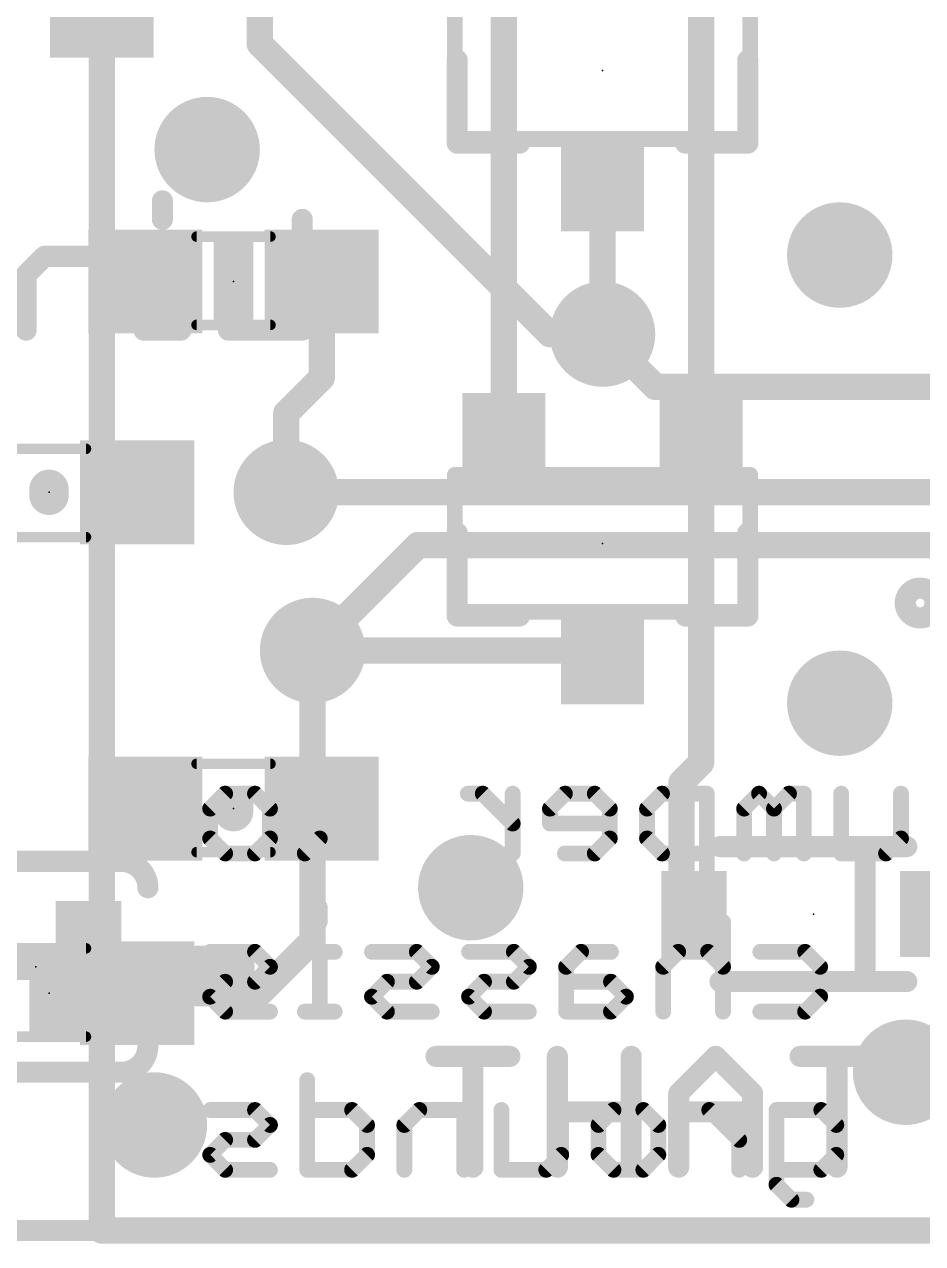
# Model space of a CAD drawing. Extents: x -9 to 103, y -21 to 20.
# Drawn here: x 24.65 to 33.31, y -0.13 to 11.62 of the extents above; entities that cross this region are included whole.
import ezdxf

# ---------------------------------------------------------------- set-up
doc = ezdxf.new("R2010")
doc.units = 0
for name, color, linetype in [('1', 12, 'CONTINUOUS'), ('16', 132, 'CONTINUOUS'), ('18', 110, 'CONTINUOUS'), ('20', 53, 'CONTINUOUS'), ('21', 41, 'CONTINUOUS'), ('22', 40, 'CONTINUOUS'), ('23', 53, 'CONTINUOUS'), ('24', 53, 'CONTINUOUS'), ('51', 53, 'CONTINUOUS')]:
    doc.layers.add(name, color=color, linetype=linetype)

# ---------------------------------------------------------------- blocks, each defined once
blk = doc.blocks.new('RECT')
blk.add_solid([(-0.5, -0.5), (0.5, -0.5), (-0.5, 0.5), (0.5, 0.5)])
blk = doc.blocks.new('ROUNDV')
at = {"const_width": 0.5}
blk.add_lwpolyline([(0, -0.25, 1), (0, 0.25, 1), (0, -0.25)], format="xyb", dxfattribs=at)

msp = doc.modelspace()

# ---------------------------------------------------------------- linework, layer by layer
at = {"layer": '1'}
for points, const_width in [([(25.4, 0), (25.4, 20.32)], 0.254), ([(29.276, 12.176), (29.276, 7.62)], 0.254), ([(31.176, 7.62), (31.176, 12.176)], 0.254), ([(25.4, 9.144), (25.4, 11.85)], 0.254), ([(30.226, 10.076), (30.226, 8.636)], 0.254), ([(25.4, 7.112), (25.4, 9.144)], 0.254), ([(25.82, 9.144), (25.4, 9.144)], 0.254), ([(27.52, 9.144), (27.52, 8.216)], 0.254), ([(27.52, 8.216), (27.178, 7.874)], 0.254), ([(27.178, 7.874), (27.178, 7.112)], 0.254), ([(31.176, 7.62), (31.176, 4.506)], 0.254), ([(25.742, 7.112), (25.4, 7.112)], 0.254), ([(25.654, 7.112), (25.4, 6.858)], 0.254), ([(25.742, 7.112), (25.654, 7.112)], 0.254), ([(25.4, 6.858), (25.4, 4.484)], 0.254), ([(27.432, 4.152), (27.432, 5.588)], 0.254), ([(30.158, 5.588), (27.432, 5.588)], 0.254), ([(30.226, 5.52), (30.158, 5.588)], 0.254), ([(25.4, 4.484), (25.82, 4.064)], 0.254), ([(31.176, 4.506), (30.988, 4.318)], 0.254), ([(30.988, 3.168), (30.988, 4.318)], 0.254), ([(27.52, 4.064), (27.432, 4.152)], 0.254), ([(27.52, 4.064), (27.432, 3.976)], 0.254), ([(27.432, 3.976), (27.432, 2.794)], 0.254), ([(31.108, 3.048), (30.988, 3.168)], 0.254), ([(33.408, 3.048), (37.084, 3.048)], 0.4064), ([(26.924, 2.286), (27.432, 2.794)], 0.254), ([(25.742, 2.286), (26.924, 2.286)], 0.254), ([(45.72, 0), (25.4, 0)], 0.254)]:
    msp.add_lwpolyline(points, dxfattribs=dict(at, const_width=const_width))
for points, const_width in [([(30.2895, 10.076, 1), (30.1625, 10.076)], 0.127), ([(25.4635, 9.144, 1), (25.3365, 9.144)], 0.127), ([(25.4, 9.2075, 1), (25.4, 9.0805)], 0.127), ([(25.3365, 9.144, 1), (25.4635, 9.144)], 0.127), ([(25.82, 9.0805, 1), (25.82, 9.2075)], 0.127), ([(27.5835, 9.144, 1), (27.4565, 9.144)], 0.127), ([(30.1625, 8.636, 1), (30.2895, 8.636)], 0.127), ([(27.5649, 8.1711, 1), (27.4751, 8.2609)], 0.127), ([(27.4565, 8.216, 1), (27.5835, 8.216)], 0.127), ([(27.2415, 7.874, 1), (27.1145, 7.874)], 0.127), ([(27.1331, 7.9189, 1), (27.2229, 7.8291)], 0.127), ([(29.2125, 7.62, 1), (29.3395, 7.62)], 0.127), ([(31.2395, 7.62, 1), (31.1125, 7.62)], 0.127), ([(31.1125, 7.62, 1), (31.2395, 7.62)], 0.127), ([(25.4, 7.1755, 1), (25.4, 7.0485)], 0.127), ([(25.3365, 7.112, 1), (25.4635, 7.112)], 0.127), ([(25.654, 7.1755, 1), (25.654, 7.0485)], 0.127), ([(25.6989, 7.0671, 1), (25.6091, 7.1569)], 0.127), ([(25.742, 7.0485, 1), (25.742, 7.1755)], 0.127), ([(25.742, 7.0485, 1), (25.742, 7.1755)], 0.127), ([(27.1145, 7.112, 1), (27.2415, 7.112)], 0.127), ([(25.4635, 6.858, 1), (25.3365, 6.858)], 0.127), ([(25.3551, 6.9029, 1), (25.4449, 6.8131)], 0.127), ([(27.4955, 5.588, 1), (27.3685, 5.588)], 0.127), ([(27.432, 5.6515, 1), (27.432, 5.5245)], 0.127), ([(30.2029, 5.6329, 1), (30.1131, 5.5431)], 0.127), ([(30.158, 5.5245, 1), (30.158, 5.6515)], 0.127), ([(30.1811, 5.4751, 1), (30.2709, 5.5649)], 0.127), ([(25.4449, 4.5289, 1), (25.3551, 4.4391)], 0.127), ([(31.2209, 4.4611, 1), (31.1311, 4.5509)], 0.127), ([(25.3365, 4.484, 1), (25.4635, 4.484)], 0.127), ([(31.1125, 4.506, 1), (31.2395, 4.506)], 0.127), ([(31.0515, 4.318, 1), (30.9245, 4.318)], 0.127), ([(30.9431, 4.3629, 1), (31.0329, 4.2731)], 0.127), ([(27.4769, 4.1969, 1), (27.3871, 4.1071)], 0.127), ([(25.7751, 4.0191, 1), (25.8649, 4.1089)], 0.127), ([(27.3685, 4.152, 1), (27.4955, 4.152)], 0.127), ([(27.5649, 4.0191, 1), (27.4751, 4.1089)], 0.127), ([(27.4751, 4.0191, 1), (27.5649, 4.1089)], 0.127), ([(27.4955, 3.976, 1), (27.3685, 3.976)], 0.127), ([(27.3871, 4.0209, 1), (27.4769, 3.9311)], 0.127), ([(31.0329, 3.2129, 1), (30.9431, 3.1231)], 0.127), ([(30.9245, 3.168, 1), (31.0515, 3.168)], 0.127), ([(33.408, 3.1496, 1), (33.408, 2.9464)], 0.2032), ([(31.0631, 3.0031, 1), (31.1529, 3.0929)], 0.127), ([(27.3685, 2.794, 1), (27.4955, 2.794)], 0.127), ([(27.4769, 2.7491, 1), (27.3871, 2.8389)], 0.127), ([(25.742, 2.3495, 1), (25.742, 2.2225)], 0.127), ([(26.8791, 2.3309, 1), (26.9689, 2.2411)], 0.127), ([(26.924, 2.2225, 1), (26.924, 2.3495)], 0.127), ([(25.4, 0.0635, 1), (25.4, -0.0635)], 0.127), ([(25.3365, 0, 1), (25.4635, 0)], 0.127)]:
    msp.add_lwpolyline(points, format="xyb", dxfattribs=dict(at, const_width=const_width))
at = {"layer": '16'}
for points, const_width in [([(25.4, 20.32), (25.4, 0)], 0.254), ([(26.924, 11.43), (26.924, 13.208)], 0.254), ([(29.718, 8.636), (26.924, 11.43)], 0.254), ([(30.226, 8.636), (29.718, 8.636)], 0.254), ([(30.226, 8.636), (30.734, 8.128)], 0.254), ([(30.734, 8.128), (35.56, 8.128)], 0.254), ([(27.178, 7.112), (35.814, 7.112)], 0.254), ([(28.448, 6.604), (27.432, 5.588)], 0.254), ([(36.576, 6.604), (28.448, 6.604)], 0.254), ([(25.273, 2.54), (26.67, 2.54)], 0.4064), ([(24.384, 2.54), (25.146, 2.54)], 0.254), ([(25.4, 0), (45.72, 0)], 0.254)]:
    msp.add_lwpolyline(points, dxfattribs=dict(at, const_width=const_width))
for points, const_width in [([(26.9689, 11.4749, 1), (26.8791, 11.3851)], 0.127), ([(26.8605, 11.43, 1), (26.9875, 11.43)], 0.127), ([(29.718, 8.6995, 1), (29.718, 8.5725)], 0.127), ([(29.6731, 8.5911, 1), (29.7629, 8.6809)], 0.127), ([(30.2709, 8.6809, 1), (30.1811, 8.5911)], 0.127), ([(30.226, 8.5725, 1), (30.226, 8.6995)], 0.127), ([(30.734, 8.1915, 1), (30.734, 8.0645)], 0.127), ([(30.6891, 8.0831, 1), (30.7789, 8.1729)], 0.127), ([(27.178, 7.1755, 1), (27.178, 7.0485)], 0.127), ([(28.448, 6.6675, 1), (28.448, 6.5405)], 0.127), ([(28.4929, 6.5591, 1), (28.4031, 6.6489)], 0.127), ([(27.3871, 5.6329, 1), (27.4769, 5.5431)], 0.127), ([(25.273, 2.6416, 1), (25.273, 2.4384)], 0.2032), ([(26.67, 2.4384, 1), (26.67, 2.6416)], 0.2032), ([(25.146, 2.4765, 1), (25.146, 2.6035)], 0.127), ([(25.4, 0.0635, 1), (25.4, -0.0635)], 0.127), ([(25.3365, 0, 1), (25.4635, 0)], 0.127)]:
    msp.add_lwpolyline(points, format="xyb", dxfattribs=dict(at, const_width=const_width))
at = {"layer": '20', "const_width": 0.2032}
msp.add_lwpolyline([(45.72, 0), (0, 0)], dxfattribs=at)
at = {"layer": '21'}
for points, const_width in [([(28.826, 10.476), (28.826, 11.276)], 0.2032), ([(31.626, 10.476), (31.626, 11.276)], 0.2032), ([(29.426, 10.476), (28.826, 10.476)], 0.2032), ([(31.026, 10.476), (31.626, 10.476)], 0.2032), ([(24.892, 7.0841), (24.892, 7.1399)], 0.381), ([(28.826, 5.92), (28.826, 6.72)], 0.2032), ([(31.626, 5.92), (31.626, 6.72)], 0.2032), ([(29.426, 5.92), (28.826, 5.92)], 0.2032), ([(31.026, 5.92), (31.626, 5.92)], 0.2032), ([(26.67, 4.0919), (26.67, 4.0361)], 0.381), ([(32.758, 3.698), (31.358, 3.698)], 0.2032), ([(33.158, 3.698), (32.758, 3.698)], 0.2032), ([(32.758, 2.398), (32.758, 3.698)], 0.2032), ([(32.758, 2.398), (31.358, 2.398)], 0.2032), ([(33.158, 2.398), (32.758, 2.398)], 0.2032), ([(28.6213, 1.6773), (29.3331, 1.6773)], 0.2032), ([(28.9772, 0.6096), (28.9772, 1.6773)], 0.2032), ([(29.7907, 0.6096), (29.7907, 1.6773)], 0.2032), ([(30.5025, 1.6773), (30.5025, 0.6096)], 0.2032), ([(30.9601, 1.3214), (31.316, 1.6773)], 0.2032), ([(31.316, 1.6773), (31.6719, 1.3214)], 0.2032), ([(32.1295, 1.6773), (32.8413, 1.6773)], 0.2032), ([(32.4854, 0.6096), (32.4854, 1.6773)], 0.2032), ([(30.9601, 0.6096), (30.9601, 1.3214)], 0.2032), ([(31.6719, 1.3214), (31.6719, 0.6096)], 0.2032), ([(29.7907, 1.1435), (30.5025, 1.1435)], 0.2032), ([(30.9601, 1.1435), (31.6719, 1.1435)], 0.2032)]:
    msp.add_lwpolyline(points, dxfattribs=dict(at, const_width=const_width))
for points, const_width in [([(28.8768, 11.276, 1), (28.7752, 11.276)], 0.1016), ([(31.6768, 11.276, 1), (31.5752, 11.276)], 0.1016), ([(28.826, 10.5268, 1), (28.826, 10.4252)], 0.1016), ([(29.426, 10.4252, 1), (29.426, 10.5268)], 0.1016), ([(31.026, 10.5268, 1), (31.026, 10.4252)], 0.1016), ([(31.626, 10.4252, 1), (31.626, 10.5268)], 0.1016), ([(28.7752, 10.476, 1), (28.8768, 10.476)], 0.1016), ([(31.5752, 10.476, 1), (31.6768, 10.476)], 0.1016), ([(24.9872, 7.1399, 1), (24.7967, 7.1399)], 0.1905), ([(24.7967, 7.0841, 1), (24.9872, 7.0841)], 0.1905), ([(28.8768, 6.72, 1), (28.7752, 6.72)], 0.1016), ([(31.6768, 6.72, 1), (31.5752, 6.72)], 0.1016), ([(33.2867, 5.9016, 1), (33.2867, 6.1888, 1), (33.2867, 5.9016)], 0.2032), ([(28.826, 5.9708, 1), (28.826, 5.8692)], 0.1016), ([(29.426, 5.8692, 1), (29.426, 5.9708)], 0.1016), ([(31.026, 5.9708, 1), (31.026, 5.8692)], 0.1016), ([(31.626, 5.8692, 1), (31.626, 5.9708)], 0.1016), ([(28.7752, 5.92, 1), (28.8768, 5.92)], 0.1016), ([(31.5752, 5.92, 1), (31.6768, 5.92)], 0.1016), ([(26.7653, 4.0919, 1), (26.5748, 4.0919)], 0.1905), ([(26.5748, 4.0361, 1), (26.7653, 4.0361)], 0.1905), ([(31.358, 3.7488, 1), (31.358, 3.6472)], 0.1016), ([(32.758, 3.7488, 1), (32.758, 3.6472)], 0.1016), ([(32.8088, 3.698, 1), (32.7072, 3.698)], 0.1016), ([(32.758, 3.6472, 1), (32.758, 3.7488)], 0.1016), ([(33.158, 3.6472, 1), (33.158, 3.7488)], 0.1016), ([(31.358, 2.4488, 1), (31.358, 2.3472)], 0.1016), ([(32.758, 2.4488, 1), (32.758, 2.3472)], 0.1016), ([(32.758, 2.3472, 1), (32.758, 2.4488)], 0.1016), ([(33.158, 2.3472, 1), (33.158, 2.4488)], 0.1016), ([(32.7072, 2.398, 1), (32.8088, 2.398)], 0.1016), ([(28.6213, 1.7281, 1), (28.6213, 1.6265)], 0.1016), ([(29.028, 1.6773, 1), (28.9264, 1.6773)], 0.1016), ([(29.3331, 1.6265, 1), (29.3331, 1.7281)], 0.1016), ([(29.8415, 1.6773, 1), (29.7399, 1.6773)], 0.1016), ([(30.5533, 1.6773, 1), (30.4517, 1.6773)], 0.1016), ([(31.3519, 1.7132, 1), (31.2801, 1.6414)], 0.1016), ([(31.3519, 1.6414, 1), (31.2801, 1.7132)], 0.1016), ([(32.1295, 1.7281, 1), (32.1295, 1.6265)], 0.1016), ([(32.5362, 1.6773, 1), (32.4346, 1.6773)], 0.1016), ([(32.8413, 1.6265, 1), (32.8413, 1.7281)], 0.1016), ([(31.0109, 1.3214, 1), (30.9093, 1.3214)], 0.1016), ([(31.7227, 1.3214, 1), (31.6211, 1.3214)], 0.1016), ([(30.9242, 1.3573, 1), (30.996, 1.2855)], 0.1016), ([(31.636, 1.2855, 1), (31.7078, 1.3573)], 0.1016), ([(29.7907, 1.1943, 1), (29.7907, 1.0927)], 0.1016), ([(30.5025, 1.0927, 1), (30.5025, 1.1943)], 0.1016), ([(30.9601, 1.1943, 1), (30.9601, 1.0927)], 0.1016), ([(31.6719, 1.0927, 1), (31.6719, 1.1943)], 0.1016), ([(28.9264, 0.6096, 1), (29.028, 0.6096)], 0.1016), ([(29.7399, 0.6096, 1), (29.8415, 0.6096)], 0.1016), ([(30.4517, 0.6096, 1), (30.5533, 0.6096)], 0.1016), ([(30.9093, 0.6096, 1), (31.0109, 0.6096)], 0.1016), ([(31.6211, 0.6096, 1), (31.7227, 0.6096)], 0.1016), ([(32.4346, 0.6096, 1), (32.5362, 0.6096)], 0.1016)]:
    msp.add_lwpolyline(points, format="xyb", dxfattribs=dict(at, const_width=const_width))
at = {"layer": '22'}
for points, const_width in [([(25.9849, 9.9198), (25.9849, 9.7418)], 0.2032), ([(27.3322, 9.7418), (27.3322, 8.6741)], 0.2032), ([(24.8494, 9.3859), (24.6714, 9.208)], 0.2032), ([(25.3833, 9.3859), (24.8494, 9.3859)], 0.2032), ([(25.3833, 8.6741), (25.3833, 9.3859)], 0.2032), ([(26.1628, 9.3859), (25.9849, 9.3859)], 0.2032), ([(25.9849, 9.3859), (25.9849, 8.6741)], 0.2032), ([(24.6714, 9.208), (24.6714, 8.6741)], 0.2032), ([(26.1628, 8.6741), (25.8069, 8.6741)], 0.2032), ([(27.3322, 8.6741), (26.6204, 8.6741)], 0.2032), ([(27.501, 4.3525), (27.501, 3.7763)], 0.1524), ([(26.4451, 4.0644), (26.5892, 4.2084)], 0.1524), ([(26.5892, 4.2084), (26.8773, 4.2084)], 0.1524), ([(26.8773, 4.2084), (27.0213, 4.0644)], 0.1524), ([(27.645, 4.2084), (27.3569, 4.2084)], 0.1524), ([(29.072, 4.2084), (28.928, 4.2084)], 0.1524), ([(29.3601, 3.9203), (29.072, 4.2084)], 0.1524), ([(29.3601, 3.6322), (29.3601, 4.2084)], 0.1524), ([(29.8635, 4.2084), (29.7194, 4.0644)], 0.1524), ([(30.1516, 4.2084), (29.8635, 4.2084)], 0.1524), ([(30.2956, 4.0644), (30.1516, 4.2084)], 0.1524), ([(30.799, 4.2084), (30.6549, 4.0644)], 0.1524), ([(31.2312, 4.2084), (30.799, 4.2084)], 0.1524), ([(31.2312, 3.3441), (31.2312, 4.2084)], 0.1524), ([(31.7345, 4.2084), (31.5905, 4.0644)], 0.1524), ([(31.8786, 4.0644), (31.7345, 4.2084)], 0.1524), ([(32.0226, 4.2084), (31.8786, 4.0644)], 0.1524), ([(32.1667, 4.2084), (32.0226, 4.2084)], 0.1524), ([(32.1667, 3.6322), (32.1667, 4.2084)], 0.1524), ([(32.526, 3.6322), (32.526, 4.2084)], 0.1524), ([(33.1022, 4.2084), (33.1022, 3.7763)], 0.1524), ([(26.4451, 3.7763), (26.4451, 4.0644)], 0.1524), ([(27.0213, 4.0644), (27.0213, 3.7763)], 0.1524), ([(29.7194, 4.0644), (29.7194, 3.9203)], 0.1524), ([(30.2956, 3.7763), (30.2956, 4.0644)], 0.1524), ([(30.6549, 4.0644), (30.6549, 3.7763)], 0.1524), ([(31.5905, 4.0644), (31.5905, 3.6322)], 0.1524), ([(31.8786, 4.0644), (31.8786, 3.6322)], 0.1524), ([(29.7194, 3.9203), (30.2956, 3.9203)], 0.1524), ([(26.5892, 3.6322), (26.4451, 3.7763)], 0.1524), ([(27.0213, 3.7763), (26.8773, 3.6322)], 0.1524), ([(27.501, 3.7763), (27.3569, 3.6322)], 0.1524), ([(30.1516, 3.6322), (30.2956, 3.7763)], 0.1524), ([(30.6549, 3.7763), (30.799, 3.6322)], 0.1524), ([(33.1022, 3.7763), (32.9581, 3.6322)], 0.1524), ([(25.5905, 3.556), (23.9395, 3.556)], 0.2032), ([(26.8773, 3.6322), (26.5892, 3.6322)], 0.1524), ([(29.8635, 3.6322), (30.1516, 3.6322)], 0.1524), ([(30.799, 3.6322), (31.2312, 3.6322)], 0.1524), ([(32.9581, 3.6322), (32.526, 3.6322)], 0.1524), ([(27.501, 3.1166), (27.501, 2.9725)], 0.1524), ([(31.3871, 2.9725), (31.3871, 2.1082)], 0.1524), ([(26.8773, 2.6844), (26.4451, 2.6844)], 0.1524), ([(27.0213, 2.5404), (26.8773, 2.6844)], 0.1524), ([(27.645, 2.6844), (27.501, 2.6844)], 0.1524), ([(27.501, 2.6844), (27.501, 2.1082)], 0.1524), ([(28.4365, 2.6844), (28.0043, 2.6844)], 0.1524), ([(28.5805, 2.5404), (28.4365, 2.6844)], 0.1524), ([(29.372, 2.6844), (28.9398, 2.6844)], 0.1524), ([(29.516, 2.5404), (29.372, 2.6844)], 0.1524), ([(30.0194, 2.6844), (29.8753, 2.5404)], 0.1524), ([(30.3075, 2.6844), (30.0194, 2.6844)], 0.1524), ([(30.9549, 2.6844), (30.8109, 2.5404)], 0.1524), ([(31.243, 2.6844), (30.9549, 2.6844)], 0.1524), ([(31.3871, 2.5404), (31.243, 2.6844)], 0.1524), ([(31.7464, 2.6844), (32.1786, 2.6844)], 0.1524), ([(32.1786, 2.6844), (32.3226, 2.5404)], 0.1524), ([(26.8773, 2.3963), (27.0213, 2.5404)], 0.1524), ([(28.4365, 2.3963), (28.5805, 2.5404)], 0.1524), ([(29.372, 2.3963), (29.516, 2.5404)], 0.1524), ([(29.8753, 2.5404), (29.8753, 2.1082)], 0.1524), ([(30.8109, 2.5404), (30.8109, 2.1082)], 0.1524), ([(32.3226, 2.5404), (32.3226, 2.2523)], 0.1524), ([(26.4451, 2.2523), (26.5892, 2.3963)], 0.1524), ([(26.5892, 2.3963), (26.8773, 2.3963)], 0.1524), ([(28.0043, 2.2523), (28.1484, 2.3963)], 0.1524), ([(28.1484, 2.3963), (28.4365, 2.3963)], 0.1524), ([(28.9398, 2.2523), (29.0839, 2.3963)], 0.1524), ([(29.0839, 2.3963), (29.372, 2.3963)], 0.1524), ([(30.3075, 2.3963), (29.8753, 2.3963)], 0.1524), ([(30.4516, 2.2523), (30.3075, 2.3963)], 0.1524), ([(26.5892, 2.1082), (26.4451, 2.2523)], 0.1524), ([(28.1484, 2.1082), (28.0043, 2.2523)], 0.1524), ([(29.0839, 2.1082), (28.9398, 2.2523)], 0.1524), ([(30.3075, 2.1082), (30.4516, 2.2523)], 0.1524), ([(32.3226, 2.2523), (32.1786, 2.1082)], 0.1524), ([(27.0213, 2.1082), (26.5892, 2.1082)], 0.1524), ([(27.645, 2.1082), (27.3569, 2.1082)], 0.1524), ([(28.5805, 2.1082), (28.1484, 2.1082)], 0.1524), ([(29.516, 2.1082), (29.0839, 2.1082)], 0.1524), ([(29.8753, 2.1082), (30.3075, 2.1082)], 0.1524), ([(32.1786, 2.1082), (31.7464, 2.1082)], 0.1524), ([(23.9395, 1.524), (25.5905, 1.524)], 0.2032), ([(27.3806, 1.4485), (27.3806, 0.5842)], 0.1524), ([(26.8773, 1.1604), (26.4451, 1.1604)], 0.1524), ([(27.0213, 1.0164), (26.8773, 1.1604)], 0.1524), ([(27.8128, 1.1604), (27.3806, 1.1604)], 0.1524), ([(27.9569, 1.0164), (27.8128, 1.1604)], 0.1524), ([(28.4602, 1.1604), (28.3162, 1.0164)], 0.1524), ([(28.8924, 1.1604), (28.4602, 1.1604)], 0.1524), ([(28.8924, 0.5842), (28.8924, 1.1604)], 0.1524), ([(29.2517, 0.5842), (29.2517, 1.1604)], 0.1524), ([(29.8279, 1.1604), (29.8279, 0.7283)], 0.1524), ([(30.1872, 1.0164), (30.3312, 1.1604)], 0.1524), ([(30.3312, 1.1604), (30.6194, 1.1604)], 0.1524), ([(30.6194, 1.1604), (30.7634, 1.0164)], 0.1524), ([(31.2549, 1.1604), (31.1108, 1.1604)], 0.1524), ([(31.543, 0.8723), (31.2549, 1.1604)], 0.1524), ([(31.543, 0.5842), (31.543, 1.1604)], 0.1524), ([(31.9023, 0.4401), (31.9023, 1.1604)], 0.1524), ([(31.9023, 1.1604), (32.3345, 1.1604)], 0.1524), ([(32.3345, 1.1604), (32.4785, 1.0164)], 0.1524), ([(26.8773, 0.8723), (27.0213, 1.0164)], 0.1524), ([(27.9569, 0.7283), (27.9569, 1.0164)], 0.1524), ([(28.3162, 1.0164), (28.3162, 0.5842)], 0.1524), ([(30.1872, 0.7283), (30.1872, 1.0164)], 0.1524), ([(30.7634, 1.0164), (30.7634, 0.7283)], 0.1524), ([(32.4785, 1.0164), (32.4785, 0.7283)], 0.1524), ([(26.4451, 0.7283), (26.5892, 0.8723)], 0.1524), ([(26.5892, 0.8723), (26.8773, 0.8723)], 0.1524), ([(26.5892, 0.5842), (26.4451, 0.7283)], 0.1524), ([(27.8128, 0.5842), (27.9569, 0.7283)], 0.1524), ([(29.8279, 0.7283), (29.6838, 0.5842)], 0.1524), ([(30.3312, 0.5842), (30.1872, 0.7283)], 0.1524), ([(30.7634, 0.7283), (30.6194, 0.5842)], 0.1524), ([(32.4785, 0.7283), (32.3345, 0.5842)], 0.1524), ([(27.0213, 0.5842), (26.5892, 0.5842)], 0.1524), ([(27.3806, 0.5842), (27.8128, 0.5842)], 0.1524), ([(29.6838, 0.5842), (29.2517, 0.5842)], 0.1524), ([(30.6194, 0.5842), (30.3312, 0.5842)], 0.1524), ([(32.3345, 0.5842), (31.9023, 0.5842)], 0.1524), ([(32.0464, 0.2961), (31.9023, 0.4401)], 0.1524), ([(32.1904, 0.2961), (32.0464, 0.2961)], 0.1524)]:
    msp.add_lwpolyline(points, dxfattribs=dict(at, const_width=const_width))
for points, const_width in [([(26.0357, 9.9198, 1), (25.9341, 9.9198)], 0.1016), ([(25.9341, 9.7418, 1), (26.0357, 9.7418)], 0.1016), ([(27.383, 9.7418, 1), (27.2814, 9.7418)], 0.1016), ([(24.8494, 9.4367, 1), (24.8494, 9.3351)], 0.1016), ([(24.8853, 9.35, 1), (24.8135, 9.4218)], 0.1016), ([(25.434, 9.3859, 1), (25.3325, 9.3859)], 0.1016), ([(25.3833, 9.3351, 1), (25.3833, 9.4367)], 0.1016), ([(25.9849, 9.4367, 1), (25.9849, 9.3351)], 0.1016), ([(26.0357, 9.3859, 1), (25.9341, 9.3859)], 0.1016), ([(26.1628, 9.3351, 1), (26.1628, 9.4367)], 0.1016), ([(24.7222, 9.208, 1), (24.6206, 9.208)], 0.1016), ([(24.6355, 9.2439, 1), (24.7074, 9.172)], 0.1016), ([(24.6206, 8.6741, 1), (24.7222, 8.6741)], 0.1016), ([(25.3325, 8.6741, 1), (25.434, 8.6741)], 0.1016), ([(25.8069, 8.7249, 1), (25.8069, 8.6233)], 0.1016), ([(25.9341, 8.6741, 1), (26.0357, 8.6741)], 0.1016), ([(26.1628, 8.6233, 1), (26.1628, 8.7249)], 0.1016), ([(26.6204, 8.7249, 1), (26.6204, 8.6233)], 0.1016), ([(27.2814, 8.6741, 1), (27.383, 8.6741)], 0.1016), ([(27.3322, 8.6233, 1), (27.3322, 8.7249)], 0.1016), ([(27.5391, 4.3525, 1), (27.4629, 4.3525)], 0.0762), ([(26.5892, 4.2465, 1), (26.5892, 4.1703)], 0.0762), ([(26.6161, 4.1815, 1), (26.5622, 4.2354)], 0.0762), ([(26.9042, 4.2354, 1), (26.8503, 4.1815)], 0.0762), ([(26.8773, 4.1703, 1), (26.8773, 4.2465)], 0.0762), ([(27.3569, 4.2465, 1), (27.3569, 4.1703)], 0.0762), ([(27.645, 4.1703, 1), (27.645, 4.2465)], 0.0762), ([(28.928, 4.2465, 1), (28.928, 4.1703)], 0.0762), ([(29.099, 4.2354, 1), (29.0451, 4.1815)], 0.0762), ([(29.072, 4.1703, 1), (29.072, 4.2465)], 0.0762), ([(29.3982, 4.2084, 1), (29.322, 4.2084)], 0.0762), ([(29.8635, 4.2465, 1), (29.8635, 4.1703)], 0.0762), ([(29.8904, 4.1815, 1), (29.8365, 4.2354)], 0.0762), ([(30.1785, 4.2354, 1), (30.1246, 4.1815)], 0.0762), ([(30.1516, 4.1703, 1), (30.1516, 4.2465)], 0.0762), ([(30.799, 4.2465, 1), (30.799, 4.1703)], 0.0762), ([(30.8259, 4.1815, 1), (30.7721, 4.2354)], 0.0762), ([(31.2693, 4.2084, 1), (31.1931, 4.2084)], 0.0762), ([(31.2312, 4.1703, 1), (31.2312, 4.2465)], 0.0762), ([(31.7615, 4.2354, 1), (31.7076, 4.1815)], 0.0762), ([(31.7615, 4.1815, 1), (31.7076, 4.2354)], 0.0762), ([(32.0226, 4.2465, 1), (32.0226, 4.1703)], 0.0762), ([(32.0496, 4.1815, 1), (31.9957, 4.2354)], 0.0762), ([(32.2048, 4.2084, 1), (32.1286, 4.2084)], 0.0762), ([(32.1667, 4.1703, 1), (32.1667, 4.2465)], 0.0762), ([(32.5641, 4.2084, 1), (32.4879, 4.2084)], 0.0762), ([(33.1403, 4.2084, 1), (33.0641, 4.2084)], 0.0762), ([(26.4832, 4.0644, 1), (26.407, 4.0644)], 0.0762), ([(26.4182, 4.0913, 1), (26.472, 4.0374)], 0.0762), ([(27.0594, 4.0644, 1), (26.9832, 4.0644)], 0.0762), ([(26.9944, 4.0374, 1), (27.0483, 4.0913)], 0.0762), ([(29.7575, 4.0644, 1), (29.6813, 4.0644)], 0.0762), ([(29.6925, 4.0913, 1), (29.7464, 4.0374)], 0.0762), ([(30.3337, 4.0644, 1), (30.2575, 4.0644)], 0.0762), ([(30.2687, 4.0374, 1), (30.3226, 4.0913)], 0.0762), ([(30.693, 4.0644, 1), (30.6168, 4.0644)], 0.0762), ([(30.628, 4.0913, 1), (30.6819, 4.0374)], 0.0762), ([(31.5635, 4.0913, 1), (31.6174, 4.0374)], 0.0762), ([(31.6286, 4.0644, 1), (31.5524, 4.0644)], 0.0762), ([(31.8516, 4.0913, 1), (31.9055, 4.0374)], 0.0762), ([(31.9167, 4.0644, 1), (31.8405, 4.0644)], 0.0762), ([(31.8516, 4.0374, 1), (31.9055, 4.0913)], 0.0762), ([(29.7194, 3.9584, 1), (29.7194, 3.8822)], 0.0762), ([(30.2956, 3.8822, 1), (30.2956, 3.9584)], 0.0762), ([(29.3332, 3.8934, 1), (29.3871, 3.9473)], 0.0762), ([(29.6813, 3.9203, 1), (29.7575, 3.9203)], 0.0762), ([(26.472, 3.8032, 1), (26.4182, 3.7493)], 0.0762), ([(26.407, 3.7763, 1), (26.4832, 3.7763)], 0.0762), ([(26.9832, 3.7763, 1), (27.0594, 3.7763)], 0.0762), ([(27.0483, 3.7493, 1), (26.9944, 3.8032)], 0.0762), ([(27.4629, 3.7763, 1), (27.5391, 3.7763)], 0.0762), ([(27.5279, 3.7493, 1), (27.474, 3.8032)], 0.0762), ([(30.2575, 3.7763, 1), (30.3337, 3.7763)], 0.0762), ([(30.3226, 3.7493, 1), (30.2687, 3.8032)], 0.0762), ([(30.6819, 3.8032, 1), (30.628, 3.7493)], 0.0762), ([(30.6168, 3.7763, 1), (30.693, 3.7763)], 0.0762), ([(33.0641, 3.7763, 1), (33.1403, 3.7763)], 0.0762), ([(33.1291, 3.7493, 1), (33.0753, 3.8032)], 0.0762), ([(25.8445, 3.302, 0.4142), (25.5905, 3.556)], 0.2032), ([(25.5905, 3.6068, 1), (25.5905, 3.5052)], 0.1016), ([(25.5905, 3.5052, 1), (25.5905, 3.6068)], 0.1016), ([(26.5892, 3.6703, 1), (26.5892, 3.5941)], 0.0762), ([(26.5622, 3.6053, 1), (26.6161, 3.6591)], 0.0762), ([(26.8503, 3.6591, 1), (26.9042, 3.6053)], 0.0762), ([(26.8773, 3.5941, 1), (26.8773, 3.6703)], 0.0762), ([(27.33, 3.6591, 1), (27.3838, 3.6053)], 0.0762), ([(29.322, 3.6322, 1), (29.3982, 3.6322)], 0.0762), ([(29.8635, 3.6703, 1), (29.8635, 3.5941)], 0.0762), ([(30.1246, 3.6591, 1), (30.1785, 3.6053)], 0.0762), ([(30.1516, 3.5941, 1), (30.1516, 3.6703)], 0.0762), ([(30.799, 3.6703, 1), (30.799, 3.5941)], 0.0762), ([(30.7721, 3.6053, 1), (30.8259, 3.6591)], 0.0762), ([(31.2312, 3.5941, 1), (31.2312, 3.6703)], 0.0762), ([(31.5524, 3.6322, 1), (31.6286, 3.6322)], 0.0762), ([(31.8405, 3.6322, 1), (31.9167, 3.6322)], 0.0762), ([(32.1286, 3.6322, 1), (32.2048, 3.6322)], 0.0762), ([(32.526, 3.6703, 1), (32.526, 3.5941)], 0.0762), ([(32.4879, 3.6322, 1), (32.5641, 3.6322)], 0.0762), ([(32.9312, 3.6591, 1), (32.9851, 3.6053)], 0.0762), ([(32.9581, 3.5941, 1), (32.9581, 3.6703)], 0.0762), ([(25.7937, 3.302, 1), (25.8953, 3.302)], 0.1016), ([(31.1931, 3.3441, 1), (31.2693, 3.3441)], 0.0762), ([(27.5391, 3.1166, 1), (27.4629, 3.1166)], 0.0762), ([(27.4629, 2.9725, 1), (27.5391, 2.9725)], 0.0762), ([(31.4252, 2.9725, 1), (31.349, 2.9725)], 0.0762), ([(26.4451, 2.7225, 1), (26.4451, 2.6463)], 0.0762), ([(26.9042, 2.7114, 1), (26.8503, 2.6575)], 0.0762), ([(26.8773, 2.6463, 1), (26.8773, 2.7225)], 0.0762), ([(27.501, 2.7225, 1), (27.501, 2.6463)], 0.0762), ([(27.5391, 2.6844, 1), (27.4629, 2.6844)], 0.0762), ([(27.645, 2.6463, 1), (27.645, 2.7225)], 0.0762), ([(28.0043, 2.7225, 1), (28.0043, 2.6463)], 0.0762), ([(28.4634, 2.7114, 1), (28.4095, 2.6575)], 0.0762), ([(28.4365, 2.6463, 1), (28.4365, 2.7225)], 0.0762), ([(28.9398, 2.7225, 1), (28.9398, 2.6463)], 0.0762), ([(29.3989, 2.7114, 1), (29.3451, 2.6575)], 0.0762), ([(29.372, 2.6463, 1), (29.372, 2.7225)], 0.0762), ([(30.0194, 2.7225, 1), (30.0194, 2.6463)], 0.0762), ([(30.0463, 2.6575, 1), (29.9925, 2.7114)], 0.0762), ([(30.3075, 2.6463, 1), (30.3075, 2.7225)], 0.0762), ([(30.9549, 2.7225, 1), (30.9549, 2.6463)], 0.0762), ([(30.9819, 2.6575, 1), (30.928, 2.7114)], 0.0762), ([(31.27, 2.7114, 1), (31.2161, 2.6575)], 0.0762), ([(31.243, 2.6463, 1), (31.243, 2.7225)], 0.0762), ([(31.7464, 2.7225, 1), (31.7464, 2.6463)], 0.0762), ([(32.2055, 2.7114, 1), (32.1516, 2.6575)], 0.0762), ([(32.1786, 2.6463, 1), (32.1786, 2.7225)], 0.0762), ([(27.0483, 2.5134, 1), (26.9944, 2.5673)], 0.0762), ([(26.9944, 2.5134, 1), (27.0483, 2.5673)], 0.0762), ([(28.6075, 2.5134, 1), (28.5536, 2.5673)], 0.0762), ([(28.5536, 2.5134, 1), (28.6075, 2.5673)], 0.0762), ([(29.543, 2.5134, 1), (29.4891, 2.5673)], 0.0762), ([(29.4891, 2.5134, 1), (29.543, 2.5673)], 0.0762), ([(29.9134, 2.5404, 1), (29.8372, 2.5404)], 0.0762), ([(29.8484, 2.5673, 1), (29.9023, 2.5134)], 0.0762), ([(30.7839, 2.5673, 1), (30.8378, 2.5134)], 0.0762), ([(30.849, 2.5404, 1), (30.7728, 2.5404)], 0.0762), ([(31.3601, 2.5134, 1), (31.414, 2.5673)], 0.0762), ([(32.3607, 2.5404, 1), (32.2845, 2.5404)], 0.0762), ([(32.2957, 2.5134, 1), (32.3495, 2.5673)], 0.0762), ([(26.5892, 2.4344, 1), (26.5892, 2.3582)], 0.0762), ([(26.6161, 2.3694, 1), (26.5622, 2.4233)], 0.0762), ([(26.8773, 2.3582, 1), (26.8773, 2.4344)], 0.0762), ([(28.1484, 2.4344, 1), (28.1484, 2.3582)], 0.0762), ([(28.1753, 2.3694, 1), (28.1214, 2.4233)], 0.0762), ([(28.4365, 2.3582, 1), (28.4365, 2.4344)], 0.0762), ([(29.0839, 2.4344, 1), (29.0839, 2.3582)], 0.0762), ([(29.1108, 2.3694, 1), (29.0569, 2.4233)], 0.0762), ([(29.372, 2.3582, 1), (29.372, 2.4344)], 0.0762), ([(29.8753, 2.4344, 1), (29.8753, 2.3582)], 0.0762), ([(30.3345, 2.4233, 1), (30.2806, 2.3694)], 0.0762), ([(30.3075, 2.3582, 1), (30.3075, 2.4344)], 0.0762), ([(26.8503, 2.4233, 1), (26.9042, 2.3694)], 0.0762), ([(28.4095, 2.4233, 1), (28.4634, 2.3694)], 0.0762), ([(29.3451, 2.4233, 1), (29.3989, 2.3694)], 0.0762), ([(26.4721, 2.2792, 1), (26.4182, 2.2253)], 0.0762), ([(26.4182, 2.2792, 1), (26.4721, 2.2253)], 0.0762), ([(28.0312, 2.2792, 1), (27.9774, 2.2253)], 0.0762), ([(27.9774, 2.2792, 1), (28.0312, 2.2253)], 0.0762), ([(28.9668, 2.2792, 1), (28.9129, 2.2253)], 0.0762), ([(28.9129, 2.2792, 1), (28.9668, 2.2253)], 0.0762), ([(30.4785, 2.2253, 1), (30.4246, 2.2792)], 0.0762), ([(30.4246, 2.2253, 1), (30.4785, 2.2792)], 0.0762), ([(32.2845, 2.2523, 1), (32.3607, 2.2523)], 0.0762), ([(32.3495, 2.2253, 1), (32.2957, 2.2792)], 0.0762), ([(26.5892, 2.1463, 1), (26.5892, 2.0701)], 0.0762), ([(26.5622, 2.0813, 1), (26.6161, 2.1351)], 0.0762), ([(27.0213, 2.0701, 1), (27.0213, 2.1463)], 0.0762), ([(27.3569, 2.1463, 1), (27.3569, 2.0701)], 0.0762), ([(27.4629, 2.1082, 1), (27.5391, 2.1082)], 0.0762), ([(27.645, 2.0701, 1), (27.645, 2.1463)], 0.0762), ([(28.1484, 2.1463, 1), (28.1484, 2.0701)], 0.0762), ([(28.1214, 2.0813, 1), (28.1753, 2.1351)], 0.0762), ([(28.5805, 2.0701, 1), (28.5805, 2.1463)], 0.0762), ([(29.0839, 2.1463, 1), (29.0839, 2.0701)], 0.0762), ([(29.0569, 2.0813, 1), (29.1108, 2.1351)], 0.0762), ([(29.516, 2.0701, 1), (29.516, 2.1463)], 0.0762), ([(29.8753, 2.1463, 1), (29.8753, 2.0701)], 0.0762), ([(29.8372, 2.1082, 1), (29.9134, 2.1082)], 0.0762), ([(30.2806, 2.1351, 1), (30.3345, 2.0813)], 0.0762), ([(30.3075, 2.0701, 1), (30.3075, 2.1463)], 0.0762), ([(30.7728, 2.1082, 1), (30.849, 2.1082)], 0.0762), ([(31.349, 2.1082, 1), (31.4252, 2.1082)], 0.0762), ([(31.7464, 2.1463, 1), (31.7464, 2.0701)], 0.0762), ([(32.1516, 2.1351, 1), (32.2055, 2.0813)], 0.0762), ([(32.1786, 2.0701, 1), (32.1786, 2.1463)], 0.0762), ([(25.5905, 1.524, 0.4142), (25.8445, 1.778)], 0.2032), ([(25.8953, 1.778, 1), (25.7937, 1.778)], 0.1016), ([(25.5905, 1.5748, 1), (25.5905, 1.4732)], 0.1016), ([(25.5905, 1.4732, 1), (25.5905, 1.5748)], 0.1016), ([(27.4187, 1.4485, 1), (27.3425, 1.4485)], 0.0762), ([(26.4451, 1.1985, 1), (26.4451, 1.1223)], 0.0762), ([(26.9042, 1.1874, 1), (26.8503, 1.1335)], 0.0762), ([(26.8773, 1.1223, 1), (26.8773, 1.1985)], 0.0762), ([(27.3806, 1.1985, 1), (27.3806, 1.1223)], 0.0762), ([(27.8397, 1.1874, 1), (27.7859, 1.1335)], 0.0762), ([(27.8128, 1.1223, 1), (27.8128, 1.1985)], 0.0762), ([(28.4602, 1.1985, 1), (28.4602, 1.1223)], 0.0762), ([(28.4872, 1.1335, 1), (28.4333, 1.1874)], 0.0762), ([(28.9305, 1.1604, 1), (28.8543, 1.1604)], 0.0762), ([(28.8924, 1.1223, 1), (28.8924, 1.1985)], 0.0762), ([(29.2898, 1.1604, 1), (29.2136, 1.1604)], 0.0762), ([(29.866, 1.1604, 1), (29.7898, 1.1604)], 0.0762), ([(30.3312, 1.1985, 1), (30.3312, 1.1223)], 0.0762), ([(30.3582, 1.1335, 1), (30.3043, 1.1874)], 0.0762), ([(30.6463, 1.1874, 1), (30.5924, 1.1335)], 0.0762), ([(30.6194, 1.1223, 1), (30.6194, 1.1985)], 0.0762), ([(31.1108, 1.1985, 1), (31.1108, 1.1223)], 0.0762), ([(31.2818, 1.1874, 1), (31.228, 1.1335)], 0.0762), ([(31.2549, 1.1223, 1), (31.2549, 1.1985)], 0.0762), ([(31.5811, 1.1604, 1), (31.5049, 1.1604)], 0.0762), ([(31.9404, 1.1604, 1), (31.8642, 1.1604)], 0.0762), ([(31.9023, 1.1985, 1), (31.9023, 1.1223)], 0.0762), ([(32.3614, 1.1874, 1), (32.3075, 1.1335)], 0.0762), ([(32.3345, 1.1223, 1), (32.3345, 1.1985)], 0.0762), ([(27.0483, 0.9894, 1), (26.9944, 1.0433)], 0.0762), ([(26.9944, 0.9894, 1), (27.0483, 1.0433)], 0.0762), ([(27.995, 1.0164, 1), (27.9188, 1.0164)], 0.0762), ([(27.9299, 0.9894, 1), (27.9838, 1.0433)], 0.0762), ([(28.2892, 1.0433, 1), (28.3431, 0.9894)], 0.0762), ([(28.3543, 1.0164, 1), (28.2781, 1.0164)], 0.0762), ([(30.1602, 1.0433, 1), (30.2141, 0.9894)], 0.0762), ([(30.2253, 1.0164, 1), (30.1491, 1.0164)], 0.0762), ([(30.8015, 1.0164, 1), (30.7253, 1.0164)], 0.0762), ([(30.7365, 0.9894, 1), (30.7904, 1.0433)], 0.0762), ([(32.5166, 1.0164, 1), (32.4404, 1.0164)], 0.0762), ([(32.4516, 0.9894, 1), (32.5055, 1.0433)], 0.0762), ([(26.5892, 0.9104, 1), (26.5892, 0.8342)], 0.0762), ([(26.6161, 0.8454, 1), (26.5622, 0.8993)], 0.0762), ([(26.8773, 0.8342, 1), (26.8773, 0.9104)], 0.0762), ([(26.8503, 0.8993, 1), (26.9042, 0.8454)], 0.0762), ([(31.5161, 0.8454, 1), (31.57, 0.8993)], 0.0762), ([(26.4721, 0.7552, 1), (26.4182, 0.7013)], 0.0762), ([(26.4182, 0.7552, 1), (26.4721, 0.7013)], 0.0762), ([(27.9188, 0.7283, 1), (27.995, 0.7283)], 0.0762), ([(27.9838, 0.7013, 1), (27.9299, 0.7552)], 0.0762), ([(29.7898, 0.7283, 1), (29.866, 0.7283)], 0.0762), ([(29.8548, 0.7013, 1), (29.801, 0.7552)], 0.0762), ([(30.2141, 0.7552, 1), (30.1602, 0.7013)], 0.0762), ([(30.1491, 0.7283, 1), (30.2253, 0.7283)], 0.0762), ([(30.7253, 0.7283, 1), (30.8015, 0.7283)], 0.0762), ([(30.7904, 0.7013, 1), (30.7365, 0.7552)], 0.0762), ([(32.4404, 0.7283, 1), (32.5166, 0.7283)], 0.0762), ([(32.5055, 0.7013, 1), (32.4516, 0.7552)], 0.0762), ([(26.5892, 0.6223, 1), (26.5892, 0.5461)], 0.0762), ([(26.5622, 0.5573, 1), (26.6161, 0.6111)], 0.0762), ([(27.0213, 0.5461, 1), (27.0213, 0.6223)], 0.0762), ([(27.3806, 0.6223, 1), (27.3806, 0.5461)], 0.0762), ([(27.3425, 0.5842, 1), (27.4187, 0.5842)], 0.0762), ([(27.7859, 0.6111, 1), (27.8397, 0.5573)], 0.0762), ([(27.8128, 0.5461, 1), (27.8128, 0.6223)], 0.0762), ([(28.2781, 0.5842, 1), (28.3543, 0.5842)], 0.0762), ([(28.8543, 0.5842, 1), (28.9305, 0.5842)], 0.0762), ([(29.2517, 0.6223, 1), (29.2517, 0.5461)], 0.0762), ([(29.2136, 0.5842, 1), (29.2898, 0.5842)], 0.0762), ([(29.6569, 0.6111, 1), (29.7108, 0.5573)], 0.0762), ([(29.6838, 0.5461, 1), (29.6838, 0.6223)], 0.0762), ([(30.3312, 0.6223, 1), (30.3312, 0.5461)], 0.0762), ([(30.3043, 0.5573, 1), (30.3582, 0.6111)], 0.0762), ([(30.5924, 0.6111, 1), (30.6463, 0.5573)], 0.0762), ([(30.6194, 0.5461, 1), (30.6194, 0.6223)], 0.0762), ([(31.5049, 0.5842, 1), (31.5811, 0.5842)], 0.0762), ([(31.9023, 0.6223, 1), (31.9023, 0.5461)], 0.0762), ([(32.3075, 0.6111, 1), (32.3614, 0.5573)], 0.0762), ([(32.3345, 0.5461, 1), (32.3345, 0.6223)], 0.0762), ([(31.9292, 0.4671, 1), (31.8754, 0.4132)], 0.0762), ([(31.8642, 0.4401, 1), (31.9404, 0.4401)], 0.0762), ([(32.0464, 0.3342, 1), (32.0464, 0.258)], 0.0762), ([(32.0194, 0.2691, 1), (32.0733, 0.323)], 0.0762), ([(32.1904, 0.258, 1), (32.1904, 0.3342)], 0.0762)]:
    msp.add_lwpolyline(points, format="xyb", dxfattribs=dict(at, const_width=const_width))
at = {"layer": '23'}
for p in [(30.226, 11.176), (26.67, 9.144), (24.892, 7.112), (30.226, 6.62), (26.67, 4.064), (32.258, 3.048), (24.892, 2.286)]:
    msp.add_point(p, dxfattribs=at)
at = {"layer": '24'}
msp.add_point((24.765, 2.54), dxfattribs=at)
at = {"layer": '51'}
for points, const_width in [([(28.8036, 10.5156), (28.8036, 11.8364)], 0.1524), ([(31.6484, 11.8364), (31.6484, 10.5156)], 0.1524), ([(31.6484, 10.5156), (28.8036, 10.5156)], 0.1524), ([(26.314, 9.576), (27.026, 9.576)], 0.1016), ([(26.314, 8.725), (27.026, 8.725)], 0.1016), ([(25.248, 7.531), (24.536, 7.531)], 0.1016), ([(28.8036, 5.9596), (28.8036, 7.2804)], 0.1524), ([(28.8036, 7.2804), (31.6484, 7.2804)], 0.1524), ([(31.6484, 7.2804), (31.6484, 5.9596)], 0.1524), ([(25.248, 6.68), (24.536, 6.68)], 0.1016), ([(31.6484, 5.9596), (28.8036, 5.9596)], 0.1524), ([(26.314, 4.496), (27.026, 4.496)], 0.1016), ([(26.314, 3.645), (27.026, 3.645)], 0.1016), ([(24.536, 2.718), (25.248, 2.718)], 0.1016), ([(24.536, 1.867), (25.248, 1.867)], 0.1016)]:
    msp.add_lwpolyline(points, dxfattribs=dict(at, const_width=const_width))
for points, const_width in [([(28.8036, 10.5537, 1), (28.8036, 10.4775)], 0.0762), ([(31.6484, 10.4775, 1), (31.6484, 10.5537)], 0.0762), ([(28.7655, 10.5156, 1), (28.8417, 10.5156)], 0.0762), ([(31.6103, 10.5156, 1), (31.6865, 10.5156)], 0.0762), ([(26.314, 9.6014, 1), (26.314, 9.5506)], 0.0508), ([(27.026, 9.5506, 1), (27.026, 9.6014)], 0.0508), ([(26.314, 8.7504, 1), (26.314, 8.6996)], 0.0508), ([(27.026, 8.6996, 1), (27.026, 8.7504)], 0.0508), ([(25.248, 7.5056, 1), (25.248, 7.5564)], 0.0508), ([(28.8417, 7.2804, 1), (28.7655, 7.2804)], 0.0762), ([(28.8036, 7.3185, 1), (28.8036, 7.2423)], 0.0762), ([(31.6865, 7.2804, 1), (31.6103, 7.2804)], 0.0762), ([(31.6484, 7.2423, 1), (31.6484, 7.3185)], 0.0762), ([(25.248, 6.6546, 1), (25.248, 6.7054)], 0.0508), ([(28.8036, 5.9977, 1), (28.8036, 5.9215)], 0.0762), ([(28.7655, 5.9596, 1), (28.8417, 5.9596)], 0.0762), ([(31.6103, 5.9596, 1), (31.6865, 5.9596)], 0.0762), ([(31.6484, 5.9215, 1), (31.6484, 5.9977)], 0.0762), ([(26.314, 4.5214, 1), (26.314, 4.4706)], 0.0508), ([(27.026, 4.4706, 1), (27.026, 4.5214)], 0.0508), ([(26.314, 3.6704, 1), (26.314, 3.6196)], 0.0508), ([(27.026, 3.6196, 1), (27.026, 3.6704)], 0.0508), ([(25.248, 2.6926, 1), (25.248, 2.7434)], 0.0508), ([(25.248, 1.8416, 1), (25.248, 1.8924)], 0.0508)]:
    msp.add_lwpolyline(points, format="xyb", dxfattribs=dict(at, const_width=const_width))

# ---------------------------------------------------------------- block references
at = {"layer": '1', "xscale": 1.1}
for p, rotation in [((25.4, 11.85), 270), ((25.742, 7.112), 180)]:
    msp.add_blockref('RECT', p, dxfattribs=dict(at, rotation=rotation))
at = {"layer": '1', "rotation": 180}
for p, xscale, yscale in [((30.226, 10.076), 0.8, 0.9), ((29.276, 7.62), 0.8, 0.9), ((31.176, 7.62), 0.8, 0.9), ((30.226, 5.52), 0.8, 0.9), ((31.108, 3.048), 0.63, 0.83), ((33.408, 3.048), 0.63, 0.83)]:
    msp.add_blockref('RECT', p, dxfattribs=dict(at, xscale=xscale, yscale=yscale))
at = {"layer": '1', "xscale": 1.1}
for p in [(25.82, 9.144), (27.52, 9.144), (25.82, 4.064), (27.52, 4.064), (25.742, 2.286)]:
    msp.add_blockref('RECT', p, dxfattribs=at)
at = {"layer": '16', "xscale": 0.635, "yscale": 1.27}
msp.add_blockref('RECT', (25.273, 2.54), dxfattribs=at)
at = {"layer": '18', "xscale": 1.016, "yscale": 1.016}
for p in [(26.416, 10.414), (26.416, 10.414), (32.512, 9.398), (32.512, 9.398), (30.226, 8.636), (30.226, 8.636), (27.178, 7.112), (27.178, 7.112), (27.432, 5.588), (27.432, 5.588), (32.512, 5.08), (32.512, 5.08), (28.956, 3.302), (28.956, 3.302), (33.147, 1.524), (33.147, 1.524), (25.908, 1.016), (25.908, 1.016)]:
    msp.add_blockref('ROUNDV', p, dxfattribs=at)
at = {"layer": '21', "xscale": 0.381, "yscale": 0.762}
for p in [(26.67, 9.144), (24.892, 2.286)]:
    msp.add_blockref('RECT', p, dxfattribs=at)
at = {"layer": '51', "xscale": 0.5001, "yscale": 0.95}
for p in [(26.0819, 9.1491), (27.2503, 9.1491), (26.0819, 4.0691), (27.2503, 4.0691), (25.4723, 2.2911)]:
    msp.add_blockref('RECT', p, dxfattribs=at)
at = {"layer": '51', "xscale": 0.5001, "yscale": 0.95, "rotation": 180}
msp.add_blockref('RECT', (25.4802, 7.1069), dxfattribs=at)

doc.saveas('drawing.dxf')
